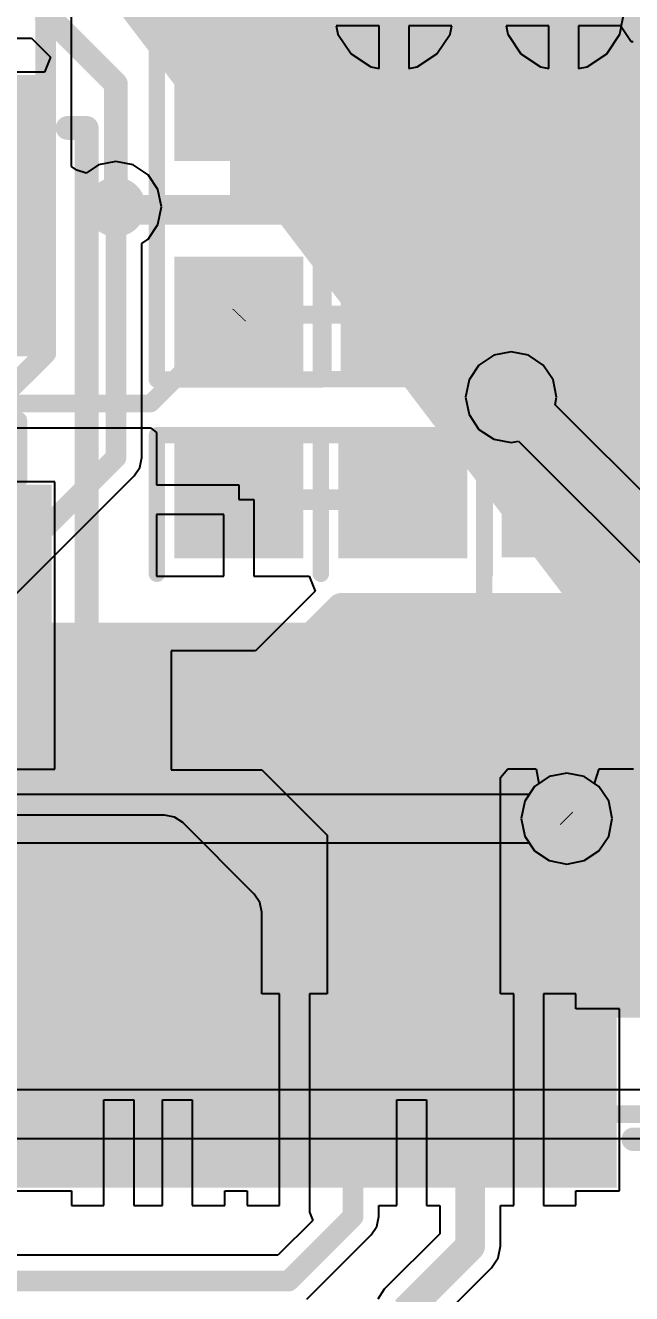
# Model space of a CAD drawing. Header units: millimetres. Extents: x -0.78 to 0.93, y -0.37 to 1.4.
# Drawn here: x 0.1457 to 0.3496, y 0.0332 to 0.4597 of the extents above; entities that cross this region are included whole.
import ezdxf

# ---------------------------------------------------------------- set-up
doc = ezdxf.new("R2010")
doc.units = ezdxf.units.MM
doc.header["$MEASUREMENT"] = 0
for name, color, linetype in [('BottomLayer', 5, 'Continuous'), ('BottomOverlay', 54, 'Continuous'), ('BottomSolder', 6, 'Continuous'), ('TopLayer', 1, 'Continuous'), ('TopOverlay', 2, 'Continuous'), ('ViaHoleLayer', 16, 'Continuous')]:
    doc.layers.add(name, color=color, linetype=linetype)

# ---------------------------------------------------------------- blocks, each defined once
blk = doc.blocks.new('OSC_5032_2P_B_36')
at = {"layer": 'BottomLayer'}
for points in [[(-0.02559, 0.04724), (-0.02559, -0.04724), (-0.1122, -0.04724), (-0.1122, 0.04724)], [(0.1122, 0.04724), (0.1122, -0.04724), (0.02559, -0.04724), (0.02559, 0.04724)]]:
    blk.add_hatch(color=5, dxfattribs=at).paths.add_polyline_path(points)
at = {"layer": 'BottomSolder'}
for points in [[(-0.02159, 0.05124), (-0.02159, -0.05124), (-0.1162, -0.05124), (-0.1162, 0.05124)], [(0.1162, 0.05124), (0.1162, -0.05124), (0.02159, -0.05124), (0.02159, 0.05124)]]:
    blk.add_hatch(color=6, dxfattribs=at).paths.add_polyline_path(points)
at = {"layer": 'BottomOverlay'}
for points, const_width in [([(-0.09842, 0.05657), (-0.09842, 0.06299)], 0.008), ([(0.09843, 0.06299), (-0.09842, 0.06299)], 0.008), ([(0.09843, 0.05656), (0.09843, 0.06299)], 0.008), ([(0, 0.025), (0, 0.04)], 0.006), ([(0.015, 0.04), (0, 0.04)], 0.006), ([(0.02, 0.04), (0.015, 0.04)], 0.006), ([(0.015, 0.025), (-0.015, 0.025)], 0.006), ([(0.015, 0.01), (-0.015, 0.01)], 0.006), ([(-0.015, -0.01), (-0.015, 0.01)], 0.006), ([(0.015, -0.01), (0.015, 0.01)], 0.006), ([(0.015, -0.01), (-0.015, -0.01)], 0.006), ([(0.015, -0.025), (-0.015, -0.025)], 0.006), ([(0, -0.04), (0, -0.025)], 0.006), ([(0, -0.04), (-0.02, -0.04)], 0.006), ([(-0.09842, -0.063), (-0.09842, -0.05658)], 0.008), ([(0.09843, -0.063), (0.09843, -0.05657)], 0.008), ([(0.09843, -0.063), (-0.09842, -0.063)], 0.008)]:
    blk.add_lwpolyline(points, dxfattribs=dict(at, const_width=const_width))
for points, const_width in [([(-0.10042, 0.06299, 1), (-0.09642, 0.06299, 1)], 0.004), ([(-0.10042, 0.06299, 1), (-0.09642, 0.06299, 1)], 0.004), ([(0.09643, 0.06299, 1), (0.10043, 0.06299, 1)], 0.004), ([(0.09643, 0.06299, 1), (0.10043, 0.06299, 1)], 0.004), ([(-0.10042, 0.05657, 1), (-0.09642, 0.05657, 1)], 0.004), ([(0.09643, 0.05656, 1), (0.10043, 0.05656, 1)], 0.004), ([(-0.0015, 0.04, 1), (0.0015, 0.04, 1)], 0.003), ([(-0.0015, 0.04, 1), (0.0015, 0.04, 1)], 0.003), ([(0.0135, 0.04, 1), (0.0165, 0.04, 1)], 0.003), ([(0.0135, 0.04, 1), (0.0165, 0.04, 1)], 0.003), ([(0.0185, 0.04, 1), (0.0215, 0.04, 1)], 0.003), ([(-0.0165, 0.025, 1), (-0.0135, 0.025, 1)], 0.003), ([(-0.0015, 0.025, 1), (0.0015, 0.025, 1)], 0.003), ([(0.0135, 0.025, 1), (0.0165, 0.025, 1)], 0.003), ([(-0.0165, 0.01, 1), (-0.0135, 0.01, 1)], 0.003), ([(-0.0165, 0.01, 1), (-0.0135, 0.01, 1)], 0.003), ([(0.0135, 0.01, 1), (0.0165, 0.01, 1)], 0.003), ([(0.0135, 0.01, 1), (0.0165, 0.01, 1)], 0.003), ([(-0.0165, -0.01, 1), (-0.0135, -0.01, 1)], 0.003), ([(-0.0165, -0.01, 1), (-0.0135, -0.01, 1)], 0.003), ([(0.0135, -0.01, 1), (0.0165, -0.01, 1)], 0.003), ([(0.0135, -0.01, 1), (0.0165, -0.01, 1)], 0.003), ([(-0.0165, -0.025, 1), (-0.0135, -0.025, 1)], 0.003), ([(-0.0015, -0.025, 1), (0.0015, -0.025, 1)], 0.003), ([(0.0135, -0.025, 1), (0.0165, -0.025, 1)], 0.003), ([(-0.0215, -0.04, 1), (-0.0185, -0.04, 1)], 0.003), ([(-0.0015, -0.04, 1), (0.0015, -0.04, 1)], 0.003), ([(-0.0015, -0.04, 1), (0.0015, -0.04, 1)], 0.003), ([(-0.10042, -0.05658, 1), (-0.09642, -0.05658, 1)], 0.004), ([(0.09643, -0.05657, 1), (0.10043, -0.05657, 1)], 0.004), ([(-0.10042, -0.063, 1), (-0.09642, -0.063, 1)], 0.004), ([(-0.10042, -0.063, 1), (-0.09642, -0.063, 1)], 0.004), ([(0.09643, -0.063, 1), (0.10043, -0.063, 1)], 0.004), ([(0.09643, -0.063, 1), (0.10043, -0.063, 1)], 0.004)]:
    blk.add_lwpolyline(points, format="xyb", close=True, dxfattribs=dict(at, const_width=const_width))
blk = doc.blocks.new('1_69_OLED_38')
at = {"layer": 'BottomLayer'}
for points in [[(0.15157, 0.02356), (0.15157, 0.07474), (0.16339, 0.07474), (0.16339, 0.02356)], [(0.17126, 0.02356), (0.17126, 0.07474), (0.18307, 0.07474), (0.18307, 0.02356)], [(0.19095, 0.02356), (0.19095, 0.07474), (0.20276, 0.07474), (0.20276, 0.02356)], [(0.21063, 0.02356), (0.21063, 0.07474), (0.22244, 0.07474), (0.22244, 0.02356)], [(0.23032, 0.02356), (0.23032, 0.07474), (0.24213, 0.07474), (0.24213, 0.02356)], [(0.25, 0.02356), (0.25, 0.07474), (0.26181, 0.07474), (0.26181, 0.02356)], [(0.26969, 0.02356), (0.26969, 0.07474), (0.2815, 0.07474), (0.2815, 0.02356)], [(0.28937, 0.02356), (0.28937, 0.07474), (0.30118, 0.07474), (0.30118, 0.02356)], [(0.30906, 0.02356), (0.30906, 0.07474), (0.32087, 0.07474), (0.32087, 0.02356)], [(0.32874, 0.02356), (0.32874, 0.07474), (0.34055, 0.07474), (0.34055, 0.02356)]]:
    blk.add_hatch(color=5, dxfattribs=at).paths.add_polyline_path(points)
at = {"layer": 'BottomSolder'}
for points in [[(0.12789, 0.01956), (0.12789, 0.07874), (0.1477, 0.07874), (0.1477, 0.01956)], [(0.14757, 0.01956), (0.14757, 0.07874), (0.16739, 0.07874), (0.16739, 0.01956)], [(0.16726, 0.01956), (0.16726, 0.07874), (0.18707, 0.07874), (0.18707, 0.01956)], [(0.18695, 0.01956), (0.18695, 0.07874), (0.20676, 0.07874), (0.20676, 0.01956)], [(0.20663, 0.01956), (0.20663, 0.07874), (0.22644, 0.07874), (0.22644, 0.01956)], [(0.22632, 0.01956), (0.22632, 0.07874), (0.24613, 0.07874), (0.24613, 0.01956)], [(0.246, 0.01956), (0.246, 0.07874), (0.26581, 0.07874), (0.26581, 0.01956)], [(0.26569, 0.01956), (0.26569, 0.07874), (0.2855, 0.07874), (0.2855, 0.01956)], [(0.28537, 0.01956), (0.28537, 0.07874), (0.30518, 0.07874), (0.30518, 0.01956)], [(0.30506, 0.01956), (0.30506, 0.07874), (0.32487, 0.07874), (0.32487, 0.01956)], [(0.32474, 0.01956), (0.32474, 0.07874), (0.34455, 0.07874), (0.34455, 0.01956)]]:
    blk.add_hatch(color=6, dxfattribs=at).paths.add_polyline_path(points)
at = {"layer": 'BottomOverlay', "const_width": 0.00787}
blk.add_lwpolyline([(0.35012, 0.03585), (0.43012, 0.03585)], dxfattribs=at)
at = {"layer": 'BottomOverlay', "const_width": 0.00394}
blk.add_lwpolyline([(0.34815, 0.03585, 1), (0.35209, 0.03585, 1)], format="xyb", close=True, dxfattribs=at)
blk = doc.blocks.new('0603R_B_40')
at = {"layer": 'BottomLayer'}
for points in [[(-0.05043, 0.01772), (-0.02043, 0.01772), (-0.02043, -0.01772), (-0.05043, -0.01772)], [(0.01969, 0.01772), (0.05118, 0.01772), (0.05118, -0.01772), (0.01969, -0.01772)]]:
    blk.add_hatch(color=5, dxfattribs=at).paths.add_polyline_path(points)
at = {"layer": 'BottomSolder'}
for points in [[(-0.05443, 0.02172), (-0.01643, 0.02172), (-0.01643, -0.02172), (-0.05443, -0.02172)], [(0.01569, 0.02172), (0.05518, 0.02172), (0.05518, -0.02172), (0.01569, -0.02172)]]:
    blk.add_hatch(color=6, dxfattribs=at).paths.add_polyline_path(points)
at = {"layer": 'BottomOverlay', "const_width": 0.00551}
for points in [[(-0.05709, 0.02756), (0.05709, 0.02756)], [(-0.05709, 0.02756), (-0.05709, -0.02756)], [(0.05709, 0.02756), (0.05709, -0.02756)], [(-0.05709, -0.02756), (0.05709, -0.02756)]]:
    blk.add_lwpolyline(points, dxfattribs=at)
at = {"layer": 'BottomOverlay', "const_width": 0.00276}
for points in [[(-0.05847, 0.02756, 1), (-0.05571, 0.02756, 1)], [(-0.05847, 0.02756, 1), (-0.05571, 0.02756, 1)], [(0.05571, 0.02756, 1), (0.05847, 0.02756, 1)], [(0.05571, 0.02756, 1), (0.05847, 0.02756, 1)], [(-0.05847, -0.02756, 1), (-0.05571, -0.02756, 1)], [(-0.05847, -0.02756, 1), (-0.05571, -0.02756, 1)], [(0.05571, -0.02756, 1), (0.05847, -0.02756, 1)], [(0.05571, -0.02756, 1), (0.05847, -0.02756, 1)]]:
    blk.add_lwpolyline(points, format="xyb", close=True, dxfattribs=at)
blk = doc.blocks.new('0603R_B_47')
at = {"layer": 'BottomLayer'}
for points in [[(-0.05043, 0.01772), (-0.02043, 0.01772), (-0.02043, -0.01772), (-0.05043, -0.01772)], [(0.01969, 0.01772), (0.05118, 0.01772), (0.05118, -0.01772), (0.01969, -0.01772)]]:
    blk.add_hatch(color=5, dxfattribs=at).paths.add_polyline_path(points)
at = {"layer": 'BottomSolder'}
for points in [[(-0.05443, 0.02172), (-0.01643, 0.02172), (-0.01643, -0.02172), (-0.05443, -0.02172)], [(0.01569, 0.02172), (0.05518, 0.02172), (0.05518, -0.02172), (0.01569, -0.02172)]]:
    blk.add_hatch(color=6, dxfattribs=at).paths.add_polyline_path(points)
at = {"layer": 'BottomOverlay', "const_width": 0.00551}
for points in [[(0.05709, 0.02756), (-0.05709, 0.02756)], [(-0.05709, -0.02756), (-0.05709, 0.02756)], [(0.05709, -0.02756), (0.05709, 0.02756)], [(0.05709, -0.02756), (-0.05709, -0.02756)]]:
    blk.add_lwpolyline(points, dxfattribs=at)
at = {"layer": 'BottomOverlay', "const_width": 0.00276}
for points in [[(-0.05847, 0.02756, 1), (-0.05571, 0.02756, 1)], [(-0.05847, 0.02756, 1), (-0.05571, 0.02756, 1)], [(0.05571, 0.02756, 1), (0.05847, 0.02756, 1)], [(0.05571, 0.02756, 1), (0.05847, 0.02756, 1)], [(-0.05847, -0.02756, 1), (-0.05571, -0.02756, 1)], [(-0.05847, -0.02756, 1), (-0.05571, -0.02756, 1)], [(0.05571, -0.02756, 1), (0.05847, -0.02756, 1)], [(0.05571, -0.02756, 1), (0.05847, -0.02756, 1)]]:
    blk.add_lwpolyline(points, format="xyb", close=True, dxfattribs=at)
blk = doc.blocks.new('0603C_B_49')
at = {"layer": 'BottomLayer'}
for points in [[(-0.05043, 0.01772), (-0.02043, 0.01772), (-0.02043, -0.01772), (-0.05043, -0.01772)], [(0.01969, 0.01772), (0.05118, 0.01772), (0.05118, -0.01772), (0.01969, -0.01772)]]:
    blk.add_hatch(color=5, dxfattribs=at).paths.add_polyline_path(points)
at = {"layer": 'BottomSolder'}
for points in [[(-0.05443, 0.02172), (-0.01643, 0.02172), (-0.01643, -0.02172), (-0.05443, -0.02172)], [(0.01569, 0.02172), (0.05518, 0.02172), (0.05518, -0.02172), (0.01569, -0.02172)]]:
    blk.add_hatch(color=6, dxfattribs=at).paths.add_polyline_path(points)
at = {"layer": 'BottomOverlay', "const_width": 0.00551}
for points in [[(-0.05709, 0.02756), (-0.05709, -0.02756)], [(-0.05709, 0.02756), (-0.01181, 0.02756)], [(0.01047, 0.02756), (0.05709, 0.02756)], [(0.05709, 0.02756), (0.05709, -0.02756)], [(-0.05709, -0.02756), (-0.01181, -0.02756)], [(0.01047, -0.02756), (0.05709, -0.02756)]]:
    blk.add_lwpolyline(points, dxfattribs=at)
at = {"layer": 'BottomOverlay', "const_width": 0.00276}
for points in [[(-0.05847, 0.02756, 1), (-0.05571, 0.02756, 1)], [(-0.05847, 0.02756, 1), (-0.05571, 0.02756, 1)], [(-0.01319, 0.02756, 1), (-0.01043, 0.02756, 1)], [(0.0091, 0.02756, 1), (0.01185, 0.02756, 1)], [(0.05571, 0.02756, 1), (0.05847, 0.02756, 1)], [(0.05571, 0.02756, 1), (0.05847, 0.02756, 1)], [(-0.05847, -0.02756, 1), (-0.05571, -0.02756, 1)], [(-0.05847, -0.02756, 1), (-0.05571, -0.02756, 1)], [(-0.01319, -0.02756, 1), (-0.01043, -0.02756, 1)], [(0.0091, -0.02756, 1), (0.01185, -0.02756, 1)], [(0.05571, -0.02756, 1), (0.05847, -0.02756, 1)], [(0.05571, -0.02756, 1), (0.05847, -0.02756, 1)]]:
    blk.add_lwpolyline(points, format="xyb", close=True, dxfattribs=at)
blk = doc.blocks.new('0603C_B_52')
at = {"layer": 'BottomLayer'}
for points in [[(-0.05043, 0.01772), (-0.02043, 0.01772), (-0.02043, -0.01772), (-0.05043, -0.01772)], [(0.01969, 0.01772), (0.05118, 0.01772), (0.05118, -0.01772), (0.01969, -0.01772)]]:
    blk.add_hatch(color=5, dxfattribs=at).paths.add_polyline_path(points)
at = {"layer": 'BottomSolder'}
for points in [[(-0.05443, 0.02172), (-0.01643, 0.02172), (-0.01643, -0.02172), (-0.05443, -0.02172)], [(0.01569, 0.02172), (0.05518, 0.02172), (0.05518, -0.02172), (0.01569, -0.02172)]]:
    blk.add_hatch(color=6, dxfattribs=at).paths.add_polyline_path(points)
at = {"layer": 'BottomOverlay', "const_width": 0.00551}
for points in [[(-0.05709, 0.02756), (-0.01181, 0.02756)], [(-0.05709, 0.02756), (-0.05709, -0.02756)], [(0.01047, 0.02756), (0.05709, 0.02756)], [(0.05709, 0.02756), (0.05709, -0.02756)], [(-0.05709, -0.02756), (-0.01181, -0.02756)], [(0.01047, -0.02756), (0.05709, -0.02756)]]:
    blk.add_lwpolyline(points, dxfattribs=at)
at = {"layer": 'BottomOverlay', "const_width": 0.00276}
for points in [[(-0.05847, 0.02756, 1), (-0.05571, 0.02756, 1)], [(-0.05847, 0.02756, 1), (-0.05571, 0.02756, 1)], [(-0.01319, 0.02756, 1), (-0.01043, 0.02756, 1)], [(0.0091, 0.02756, 1), (0.01185, 0.02756, 1)], [(0.05571, 0.02756, 1), (0.05847, 0.02756, 1)], [(0.05571, 0.02756, 1), (0.05847, 0.02756, 1)], [(-0.05847, -0.02756, 1), (-0.05571, -0.02756, 1)], [(-0.05847, -0.02756, 1), (-0.05571, -0.02756, 1)], [(-0.01319, -0.02756, 1), (-0.01043, -0.02756, 1)], [(0.0091, -0.02756, 1), (0.01185, -0.02756, 1)], [(0.05571, -0.02756, 1), (0.05847, -0.02756, 1)], [(0.05571, -0.02756, 1), (0.05847, -0.02756, 1)]]:
    blk.add_lwpolyline(points, format="xyb", close=True, dxfattribs=at)
blk = doc.blocks.new('0603C_B_54')
at = {"layer": 'BottomLayer'}
for points in [[(-0.05043, 0.01772), (-0.02043, 0.01772), (-0.02043, -0.01772), (-0.05043, -0.01772)], [(0.01969, 0.01772), (0.05118, 0.01772), (0.05118, -0.01772), (0.01969, -0.01772)]]:
    blk.add_hatch(color=5, dxfattribs=at).paths.add_polyline_path(points)
at = {"layer": 'BottomSolder'}
for points in [[(-0.05443, 0.02172), (-0.01643, 0.02172), (-0.01643, -0.02172), (-0.05443, -0.02172)], [(0.01569, 0.02172), (0.05518, 0.02172), (0.05518, -0.02172), (0.01569, -0.02172)]]:
    blk.add_hatch(color=6, dxfattribs=at).paths.add_polyline_path(points)
at = {"layer": 'BottomOverlay', "const_width": 0.00551}
for points in [[(-0.05709, 0.02756), (-0.05709, -0.02756)], [(-0.05709, 0.02756), (-0.01181, 0.02756)], [(0.01047, 0.02756), (0.05709, 0.02756)], [(0.05709, 0.02756), (0.05709, -0.02756)], [(-0.05709, -0.02756), (-0.01181, -0.02756)], [(0.01047, -0.02756), (0.05709, -0.02756)]]:
    blk.add_lwpolyline(points, dxfattribs=at)
at = {"layer": 'BottomOverlay', "const_width": 0.00276}
for points in [[(-0.05847, 0.02756, 1), (-0.05571, 0.02756, 1)], [(-0.05847, 0.02756, 1), (-0.05571, 0.02756, 1)], [(-0.01319, 0.02756, 1), (-0.01043, 0.02756, 1)], [(0.0091, 0.02756, 1), (0.01185, 0.02756, 1)], [(0.05571, 0.02756, 1), (0.05847, 0.02756, 1)], [(0.05571, 0.02756, 1), (0.05847, 0.02756, 1)], [(-0.05847, -0.02756, 1), (-0.05571, -0.02756, 1)], [(-0.05847, -0.02756, 1), (-0.05571, -0.02756, 1)], [(-0.01319, -0.02756, 1), (-0.01043, -0.02756, 1)], [(0.0091, -0.02756, 1), (0.01185, -0.02756, 1)], [(0.05571, -0.02756, 1), (0.05847, -0.02756, 1)], [(0.05571, -0.02756, 1), (0.05847, -0.02756, 1)]]:
    blk.add_lwpolyline(points, format="xyb", close=True, dxfattribs=at)
blk = doc.blocks.new('0603R_B_64')
at = {"layer": 'BottomLayer'}
for points in [[(-0.05043, 0.01772), (-0.02043, 0.01772), (-0.02043, -0.01772), (-0.05043, -0.01772)], [(0.01969, 0.01772), (0.05118, 0.01772), (0.05118, -0.01772), (0.01969, -0.01772)]]:
    blk.add_hatch(color=5, dxfattribs=at).paths.add_polyline_path(points)
at = {"layer": 'BottomSolder'}
for points in [[(-0.05443, 0.02172), (-0.01643, 0.02172), (-0.01643, -0.02172), (-0.05443, -0.02172)], [(0.01569, 0.02172), (0.05518, 0.02172), (0.05518, -0.02172), (0.01569, -0.02172)]]:
    blk.add_hatch(color=6, dxfattribs=at).paths.add_polyline_path(points)
at = {"layer": 'BottomOverlay', "const_width": 0.00551}
for points in [[(-0.05709, 0.02756), (0.05709, 0.02756)], [(-0.05709, 0.02756), (-0.05709, -0.02756)], [(0.05709, 0.02756), (0.05709, -0.02756)], [(-0.05709, -0.02756), (0.05709, -0.02756)]]:
    blk.add_lwpolyline(points, dxfattribs=at)
at = {"layer": 'BottomOverlay', "const_width": 0.00276}
for points in [[(-0.05847, 0.02756, 1), (-0.05571, 0.02756, 1)], [(-0.05847, 0.02756, 1), (-0.05571, 0.02756, 1)], [(0.05571, 0.02756, 1), (0.05847, 0.02756, 1)], [(0.05571, 0.02756, 1), (0.05847, 0.02756, 1)], [(-0.05847, -0.02756, 1), (-0.05571, -0.02756, 1)], [(-0.05847, -0.02756, 1), (-0.05571, -0.02756, 1)], [(0.05571, -0.02756, 1), (0.05847, -0.02756, 1)], [(0.05571, -0.02756, 1), (0.05847, -0.02756, 1)]]:
    blk.add_lwpolyline(points, format="xyb", close=True, dxfattribs=at)

msp = doc.modelspace()

# ---------------------------------------------------------------- hatches: boundary and pattern name
at = {"layer": 'BottomLayer'}
msp.add_hatch(color=5, dxfattribs=at).paths.add_polyline_path([(0.25394, 0.42066), (0.2874, 0.42066), (0.2874, 0.50787), (0.25394, 0.50787)])
h = msp.add_hatch(color=5, dxfattribs=at)
edge = h.paths.add_edge_path()
edge.add_arc((0.26969, 0.46457), 0.01, 0, 360)
h = msp.add_hatch(color=5, dxfattribs=at)
edge = h.paths.add_edge_path()
edge.add_arc((0.32677, 0.46457), 0.01, 0, 360)
h = msp.add_hatch(color=5, dxfattribs=at)
edge = h.paths.add_edge_path()
edge.add_arc((0.17618, 0.39862), 0.01, 0, 360)
h = msp.add_hatch(color=5, dxfattribs=at)
edge = h.paths.add_edge_path()
edge.add_arc((0.30906, 0.33465), 0.01, 0, 360)
h = msp.add_hatch(color=5, dxfattribs=at)
edge = h.paths.add_edge_path()
edge.add_arc((0.32776, 0.19291), 0.01, 0, 360)
at = {"layer": 'TopLayer'}
h = msp.add_hatch(color=1, dxfattribs=at)
edge = h.paths.add_edge_path()
edge.add_arc((0.26969, 0.46457), 0.01, 0, 360)
h = msp.add_hatch(color=1, dxfattribs=at)
edge = h.paths.add_edge_path()
edge.add_arc((0.32677, 0.46457), 0.01, 0, 360)
h = msp.add_hatch(color=1, dxfattribs=at)
edge = h.paths.add_edge_path()
edge.add_arc((0.17618, 0.39862), 0.01, 0, 360)
h = msp.add_hatch(color=1, dxfattribs=at)
edge = h.paths.add_edge_path()
edge.add_arc((0.30906, 0.33465), 0.01, 0, 360)
h = msp.add_hatch(color=1, dxfattribs=at)
edge = h.paths.add_edge_path()
edge.add_arc((0.32776, 0.19291), 0.01, 0, 360)
at = {"layer": 'ViaHoleLayer'}
h = msp.add_hatch(color=16, dxfattribs=at)
edge = h.paths.add_edge_path()
edge.add_arc((0.26969, 0.46457), 0.006, 0, 360)
h = msp.add_hatch(color=16, dxfattribs=at)
edge = h.paths.add_edge_path()
edge.add_arc((0.32677, 0.46457), 0.006, 0, 360)
h = msp.add_hatch(color=16, dxfattribs=at)
edge = h.paths.add_edge_path()
edge.add_arc((0.17618, 0.39862), 0.006, 0, 360)
h = msp.add_hatch(color=16, dxfattribs=at)
edge = h.paths.add_edge_path()
edge.add_arc((0.30906, 0.33465), 0.006, 0, 360)
h = msp.add_hatch(color=16, dxfattribs=at)
edge = h.paths.add_edge_path()
edge.add_arc((0.32776, 0.19291), 0.006, 0, 360)

# ---------------------------------------------------------------- linework, layer by layer
at = {"layer": 'BottomLayer'}
for p, q in [((0.34609, 0.45919), (0.34716, 0.46457)), ((0.34945, 0.45419), (0.34609, 0.45919)), ((0.0381, 0.45539), (0.14777, 0.45539)), ((0.14777, 0.45539), (0.15419, 0.44898)), ((0.35015, 0.45419), (0.34945, 0.45419)), ((0.15419, 0.44898), (0.15212, 0.44398)), ((0.15212, 0.44398), (0.0511, 0.44398)), ((0.05983, 0.32439), (0.18786, 0.32439)), ((0.18786, 0.32439), (0.18786, 0.32439)), ((0.18786, 0.32439), (0.1898, 0.32279)), ((0.1898, 0.32279), (0.1898, 0.3052)), ((0.15559, 0.30618), (0.05211, 0.30618)), ((0.15559, 0.20957), (0.15559, 0.30618)), ((0.1898, 0.3052), (0.21752, 0.3052)), ((0.21752, 0.3052), (0.21752, 0.3002)), ((0.21752, 0.3002), (0.22252, 0.3002)), ((0.22252, 0.3002), (0.22252, 0.27445)), ((0.21252, 0.2952), (0.1898, 0.2952)), ((0.1898, 0.2952), (0.1898, 0.27445)), ((0.21252, 0.27445), (0.21252, 0.2952)), ((0.1898, 0.27445), (0.21252, 0.27445)), ((0.22252, 0.27445), (0.24115, 0.27445)), ((0.24115, 0.27445), (0.24322, 0.26945)), ((0.24322, 0.26945), (0.2231, 0.24933)), ((0.2231, 0.24933), (0.1948, 0.24933)), ((0.1948, 0.24933), (0.1948, 0.20933)), ((0.0511, 0.20957), (0.15559, 0.20957)), ((0.1948, 0.20933), (0.22526, 0.20933)), ((0.22526, 0.20933), (0.24724, 0.18736)), ((0.30547, 0.20669), (0.30794, 0.2097)), ((0.30794, 0.2097), (0.31752, 0.2097)), ((0.31752, 0.2097), (0.3184, 0.2047)), ((0.33711, 0.2047), (0.33863, 0.2097)), ((0.33863, 0.2097), (0.35026, 0.2097)), ((0.30547, 0.20518), (0.30547, 0.20669)), ((0.30547, 0.13396), (0.30547, 0.20518)), ((0.31694, 0.20373), (0.31363, 0.19877)), ((0.3184, 0.2047), (0.31694, 0.20373)), ((0.33857, 0.20373), (0.33711, 0.2047)), ((0.34189, 0.19877), (0.33857, 0.20373)), ((0.31363, 0.19877), (0.31246, 0.19291)), ((0.34305, 0.19291), (0.34189, 0.19877)), ((0.19254, 0.19408), (-0.04994, 0.19408)), ((0.19585, 0.19342), (0.19254, 0.19408)), ((0.19866, 0.19155), (0.19585, 0.19342)), ((0.31246, 0.19291), (0.31363, 0.18706)), ((0.34189, 0.18706), (0.34305, 0.19291)), ((0.22266, 0.16755), (0.19866, 0.19155)), ((0.24724, 0.18736), (0.24724, 0.13396)), ((0.31363, 0.18706), (0.31694, 0.1821)), ((0.33857, 0.1821), (0.34189, 0.18706)), ((0.31694, 0.1821), (0.3219, 0.17878)), ((0.33361, 0.17878), (0.33857, 0.1821)), ((0.3219, 0.17878), (0.32776, 0.17762)), ((0.32776, 0.17762), (0.33361, 0.17878)), ((0.22454, 0.16473), (0.22266, 0.16755)), ((0.2252, 0.16142), (0.22454, 0.16473)), ((0.2252, 0.13396), (0.2252, 0.16142)), ((0.23122, 0.13396), (0.2252, 0.13396)), ((0.23122, 0.09837), (0.23122, 0.13396)), ((0.24724, 0.13396), (0.24122, 0.13396)), ((0.24122, 0.13396), (0.24122, 0.09837)), ((0.30996, 0.13396), (0.30547, 0.13396)), ((0.30996, 0.09837), (0.30996, 0.13396)), ((0.33087, 0.13396), (0.31996, 0.13396)), ((0.31996, 0.13396), (0.31996, 0.09837)), ((0.33087, 0.12896), (0.33087, 0.13396)), ((0.34555, 0.12896), (0.33087, 0.12896)), ((0.34555, 0.06778), (0.34555, 0.12896)), ((0.17217, 0.06278), (0.17217, 0.09837)), ((0.17217, 0.09837), (0.18217, 0.09837)), ((0.18217, 0.09837), (0.18217, 0.06278)), ((0.19185, 0.06278), (0.19185, 0.09837)), ((0.19185, 0.09837), (0.20185, 0.09837)), ((0.20185, 0.09837), (0.20185, 0.06278)), ((0.23122, 0.06278), (0.23122, 0.09837)), ((0.24122, 0.09837), (0.24122, 0.06055)), ((0.27059, 0.06278), (0.27059, 0.09837)), ((0.27059, 0.09837), (0.28059, 0.09837)), ((0.28059, 0.09837), (0.28059, 0.06278)), ((0.30996, 0.06278), (0.30996, 0.09837)), ((0.31996, 0.09837), (0.31996, 0.06278)), ((0.13402, 0.06778), (0.16126, 0.06778)), ((0.16126, 0.06778), (0.16126, 0.06278)), ((0.21276, 0.06278), (0.21276, 0.06778)), ((0.21276, 0.06778), (0.22032, 0.06778)), ((0.22032, 0.06778), (0.22032, 0.06278)), ((0.33087, 0.06278), (0.33087, 0.06778)), ((0.33087, 0.06778), (0.34555, 0.06778)), ((0.16126, 0.06278), (0.17217, 0.06278)), ((0.18217, 0.06278), (0.19185, 0.06278)), ((0.20185, 0.06278), (0.21276, 0.06278)), ((0.22032, 0.06278), (0.23122, 0.06278)), ((0.24122, 0.06055), (0.24237, 0.05778)), ((0.26457, 0.05906), (0.26457, 0.06278)), ((0.26457, 0.06278), (0.27059, 0.06278)), ((0.28059, 0.06278), (0.28508, 0.06278)), ((0.28508, 0.06278), (0.28508, 0.05328)), ((0.30547, 0.04906), (0.30547, 0.06278)), ((0.30547, 0.06278), (0.30996, 0.06278)), ((0.31996, 0.06278), (0.33087, 0.06278)), ((0.24237, 0.05778), (0.23066, 0.04607)), ((0.26203, 0.05293), (0.26391, 0.05574)), ((0.26391, 0.05574), (0.26457, 0.05906)), ((0.24038, 0.03127), (0.26203, 0.05293)), ((0.28508, 0.05328), (0.26641, 0.03461)), ((0.3047, 0.04515), (0.30547, 0.04906)), ((0.23066, 0.04607), (-0.16275, 0.04607)), ((0.30249, 0.04185), (0.3047, 0.04515)), ((0.28678, 0.02614), (0.30249, 0.04185)), ((0.26641, 0.03461), (0.2642, 0.0313))]:
    msp.add_line(p, q, dxfattribs=at)
for points, const_width in [([(0.15157, 0.46457), (0.17618, 0.43996)], 0.008), ([(0.18602, 0.46457), (0.21752, 0.43307)], 0.006), ([(0.17618, 0.39862), (0.17618, 0.43996)], 0.008), ([(0.21752, 0.43307), (0.21949, 0.4311)], 0.01), ([(0.21949, 0.39764), (0.21949, 0.4311)], 0.01), ([(0.32744, 0.43344), (0.32941, 0.43147)], 0.006), ([(0.32941, 0.43147), (0.39344, 0.43147)], 0.006), ([(0.17618, 0.39862), (0.17717, 0.39764)], 0.01), ([(0.17717, 0.39764), (0.21949, 0.39764)], 0.01), ([(0.21949, 0.39764), (0.36035, 0.39764)], 0.01), ([(0.18786, 0.33254), (0.21752, 0.3622)], 0.006), ([(0.21752, 0.3622), (0.21769, 0.36238)], 0.006), ([(0.21769, 0.36238), (0.27348, 0.36238)], 0.006), ([(0.32744, 0.35303), (0.32744, 0.36258)], 0.007), ([(0.30906, 0.33465), (0.32744, 0.35303)], 0.007), ([(0.04724, 0.33254), (0.18786, 0.33254)], 0.006), ([(0.21752, 0.3002), (0.27264, 0.3002)], 0.007), ([(0.32755, 0.30057), (0.39258, 0.30057)], 0.006), ([(0.21752, 0.22933), (0.25197, 0.26378)], 0.01), ([(0.25197, 0.26378), (0.36244, 0.26378)], 0.01), ([(0.21752, 0.22933), (0.25591, 0.19094)], 0.007), ([(0.27264, 0.22933), (0.29528, 0.20669)], 0.01), ([(0.32755, 0.19312), (0.32755, 0.2297)], 0.006), ([(0.29528, 0.09837), (0.29528, 0.20669)], 0.01), ([(0.25591, 0.09837), (0.25591, 0.19094)], 0.007), ([(0.32755, 0.19312), (0.32776, 0.19291)], 0.006), ([(-0.05353, 0.18542), (0.19254, 0.18542)], 0.007), ([(0.19254, 0.18542), (0.21654, 0.16142)], 0.007), ([(0.12383, 0.17342), (0.15748, 0.13976)], 0.007), ([(0.21654, 0.09837), (0.21654, 0.16142)], 0.007), ([(0.15748, 0.09837), (0.15748, 0.13976)], 0.007), ([(0.29528, 0.04906), (0.29528, 0.09837)], 0.01), ([(0.25591, 0.05906), (0.25591, 0.09837)], 0.007), ([(0.23425, 0.0374), (0.25591, 0.05906)], 0.007), ([(0.27362, 0.0274), (0.29528, 0.04906)], 0.01), ([(-0.16634, 0.0374), (0.23425, 0.0374)], 0.007)]:
    msp.add_lwpolyline(points, dxfattribs=dict(at, const_width=const_width))
for points, const_width in [([(0.17418, 0.43996, 1), (0.17818, 0.43996, 1)], 0.004), ([(0.17418, 0.43996, 1), (0.17818, 0.43996, 1)], 0.004), ([(0.21502, 0.43307, 1), (0.22002, 0.43307, 1)], 0.005), ([(0.21699, 0.4311, 1), (0.22199, 0.4311, 1)], 0.005), ([(0.21699, 0.4311, 1), (0.22199, 0.4311, 1)], 0.005), ([(0.21602, 0.43307, 1), (0.21902, 0.43307, 1)], 0.003), ([(0.32594, 0.43344, 1), (0.32894, 0.43344, 1)], 0.003), ([(0.32791, 0.43147, 1), (0.33091, 0.43147, 1)], 0.003), ([(0.32791, 0.43147, 1), (0.33091, 0.43147, 1)], 0.003), ([(0.17368, 0.39862, 1), (0.17868, 0.39862, 1)], 0.005), ([(0.17467, 0.39764, 1), (0.17967, 0.39764, 1)], 0.005), ([(0.17467, 0.39764, 1), (0.17967, 0.39764, 1)], 0.005), ([(0.17418, 0.39862, 1), (0.17818, 0.39862, 1)], 0.004), ([(0.21699, 0.39764, 1), (0.22199, 0.39764, 1)], 0.005), ([(0.21699, 0.39764, 1), (0.22199, 0.39764, 1)], 0.005), ([(0.21699, 0.39764, 1), (0.22199, 0.39764, 1)], 0.005), ([(0.21602, 0.3622, 1), (0.21902, 0.3622, 1)], 0.003), ([(0.21602, 0.3622, 1), (0.21902, 0.3622, 1)], 0.003), ([(0.21619, 0.36238, 1), (0.21919, 0.36238, 1)], 0.003), ([(0.21619, 0.36238, 1), (0.21919, 0.36238, 1)], 0.003), ([(0.27198, 0.36238, 1), (0.27498, 0.36238, 1)], 0.003), ([(0.32569, 0.36258, 1), (0.32919, 0.36258, 1)], 0.0035), ([(0.32569, 0.35303, 1), (0.32919, 0.35303, 1)], 0.0035), ([(0.32569, 0.35303, 1), (0.32919, 0.35303, 1)], 0.0035), ([(0.30731, 0.33465, 1), (0.31081, 0.33465, 1)], 0.0035), ([(0.18636, 0.33254, 1), (0.18936, 0.33254, 1)], 0.003), ([(0.18636, 0.33254, 1), (0.18936, 0.33254, 1)], 0.003), ([(0.21577, 0.3002, 1), (0.21927, 0.3002, 1)], 0.0035), ([(0.27089, 0.3002, 1), (0.27439, 0.3002, 1)], 0.0035), ([(0.32605, 0.30057, 1), (0.32905, 0.30057, 1)], 0.003), ([(0.24947, 0.26378, 1), (0.25447, 0.26378, 1)], 0.005), ([(0.24947, 0.26378, 1), (0.25447, 0.26378, 1)], 0.005), ([(0.21502, 0.22933, 1), (0.22002, 0.22933, 1)], 0.005), ([(0.21577, 0.22933, 1), (0.21927, 0.22933, 1)], 0.0035), ([(0.27014, 0.22933, 1), (0.27514, 0.22933, 1)], 0.005), ([(0.32605, 0.2297, 1), (0.32905, 0.2297, 1)], 0.003), ([(0.29278, 0.20669, 1), (0.29778, 0.20669, 1)], 0.005), ([(0.29278, 0.20669, 1), (0.29778, 0.20669, 1)], 0.005), ([(0.25416, 0.19094, 1), (0.25766, 0.19094, 1)], 0.0035), ([(0.25416, 0.19094, 1), (0.25766, 0.19094, 1)], 0.0035), ([(0.32605, 0.19312, 1), (0.32905, 0.19312, 1)], 0.003), ([(0.32605, 0.19312, 1), (0.32905, 0.19312, 1)], 0.003), ([(0.32626, 0.19291, 1), (0.32926, 0.19291, 1)], 0.003), ([(0.19079, 0.18542, 1), (0.19429, 0.18542, 1)], 0.0035), ([(0.19079, 0.18542, 1), (0.19429, 0.18542, 1)], 0.0035), ([(0.21479, 0.16142, 1), (0.21829, 0.16142, 1)], 0.0035), ([(0.21479, 0.16142, 1), (0.21829, 0.16142, 1)], 0.0035), ([(0.15573, 0.13976, 1), (0.15923, 0.13976, 1)], 0.0035), ([(0.15573, 0.13976, 1), (0.15923, 0.13976, 1)], 0.0035), ([(0.29278, 0.09837, 1), (0.29778, 0.09837, 1)], 0.005), ([(0.29278, 0.09837, 1), (0.29778, 0.09837, 1)], 0.005), ([(0.15573, 0.09837, 1), (0.15923, 0.09837, 1)], 0.0035), ([(0.21479, 0.09837, 1), (0.21829, 0.09837, 1)], 0.0035), ([(0.25416, 0.09837, 1), (0.25766, 0.09837, 1)], 0.0035), ([(0.25416, 0.09837, 1), (0.25766, 0.09837, 1)], 0.0035), ([(0.25416, 0.05906, 1), (0.25766, 0.05906, 1)], 0.0035), ([(0.25416, 0.05906, 1), (0.25766, 0.05906, 1)], 0.0035), ([(0.29278, 0.04906, 1), (0.29778, 0.04906, 1)], 0.005), ([(0.29278, 0.04906, 1), (0.29778, 0.04906, 1)], 0.005), ([(0.2325, 0.0374, 1), (0.236, 0.0374, 1)], 0.0035), ([(0.2325, 0.0374, 1), (0.236, 0.0374, 1)], 0.0035)]:
    msp.add_lwpolyline(points, format="xyb", close=True, dxfattribs=dict(at, const_width=const_width))
at = {"layer": 'TopLayer'}
for p, q in [((0.16123, 0.41223), (0.16123, 0.46701)), ((0.26469, 0.45957), (0.25029, 0.45957)), ((0.25029, 0.45957), (0.25085, 0.45676)), ((0.25085, 0.45676), (0.25527, 0.45015)), ((0.26469, 0.44517), (0.26469, 0.45957)), ((0.28908, 0.45957), (0.27469, 0.45957)), ((0.27469, 0.45957), (0.27469, 0.44517)), ((0.2841, 0.45015), (0.28852, 0.45676)), ((0.28852, 0.45676), (0.28908, 0.45957)), ((0.32177, 0.45957), (0.30737, 0.45957)), ((0.30737, 0.45957), (0.30793, 0.45676)), ((0.30793, 0.45676), (0.31235, 0.45015)), ((0.32177, 0.44517), (0.32177, 0.45957)), ((0.34617, 0.45957), (0.33177, 0.45957)), ((0.33177, 0.45957), (0.33177, 0.44517)), ((0.34119, 0.45015), (0.34561, 0.45676)), ((0.34561, 0.45676), (0.34617, 0.45957)), ((0.25527, 0.45015), (0.26188, 0.44573)), ((0.27749, 0.44573), (0.2841, 0.45015)), ((0.31235, 0.45015), (0.31897, 0.44573)), ((0.33458, 0.44573), (0.34119, 0.45015)), ((0.26188, 0.44573), (0.26469, 0.44517)), ((0.27469, 0.44517), (0.27749, 0.44573)), ((0.31897, 0.44573), (0.32177, 0.44517)), ((0.33177, 0.44517), (0.33458, 0.44573)), ((0.17618, 0.41392), (0.17033, 0.41275)), ((0.18203, 0.41275), (0.17618, 0.41392)), ((0.16307, 0.41099), (0.16123, 0.41223)), ((0.16623, 0.41001), (0.16307, 0.41099)), ((0.17033, 0.41275), (0.16623, 0.41001)), ((0.187, 0.40944), (0.18203, 0.41275)), ((0.19031, 0.40447), (0.187, 0.40944)), ((0.19148, 0.39862), (0.19031, 0.40447)), ((0.19031, 0.39277), (0.19148, 0.39862)), ((0.187, 0.38781), (0.19031, 0.39277)), ((0.18485, 0.38637), (0.187, 0.38781)), ((0.18485, 0.31434), (0.18485, 0.38637)), ((0.30906, 0.34994), (0.3032, 0.34878)), ((0.31491, 0.34878), (0.30906, 0.34994)), ((0.3032, 0.34878), (0.29824, 0.34546)), ((0.31987, 0.34546), (0.31491, 0.34878)), ((0.29824, 0.34546), (0.29493, 0.3405)), ((0.32318, 0.3405), (0.31987, 0.34546)), ((0.29493, 0.3405), (0.29376, 0.33465)), ((0.32435, 0.33465), (0.32318, 0.3405)), ((0.29376, 0.33465), (0.29493, 0.32879)), ((0.32384, 0.33211), (0.32435, 0.33465)), ((0.29493, 0.32879), (0.29824, 0.32383)), ((0.43956, 0.2164), (0.32384, 0.33211)), ((0.29824, 0.32383), (0.3032, 0.32052)), ((0.3032, 0.32052), (0.30906, 0.31935)), ((0.30906, 0.31935), (0.31159, 0.31986)), ((0.31159, 0.31986), (0.50807, 0.12338)), ((0.18419, 0.31102), (0.18485, 0.31434)), ((0.13814, 0.26404), (0.18231, 0.30821)), ((0.18231, 0.30821), (0.18419, 0.31102)), ((0.3219, 0.20704), (0.31694, 0.20373)), ((0.32776, 0.20821), (0.3219, 0.20704)), ((0.33361, 0.20704), (0.32776, 0.20821)), ((0.33857, 0.20373), (0.33361, 0.20704)), ((0.31517, 0.20107), (-0.02812, 0.20107)), ((0.31694, 0.20373), (0.31517, 0.20107)), ((0.34189, 0.19877), (0.33857, 0.20373)), ((0.34305, 0.19291), (0.34189, 0.19877)), ((0.34189, 0.18706), (0.34305, 0.19291)), ((0.1013, 0.18476), (0.31517, 0.18476)), ((0.31517, 0.18476), (0.31694, 0.1821)), ((0.33857, 0.1821), (0.34189, 0.18706)), ((0.31694, 0.1821), (0.3219, 0.17878)), ((0.33361, 0.17878), (0.33857, 0.1821)), ((0.3219, 0.17878), (0.32776, 0.17762)), ((0.32776, 0.17762), (0.33361, 0.17878)), ((0.39567, 0.10166), (-0.27729, 0.10166)), ((-0.28067, 0.08535), (0.39229, 0.08535))]:
    msp.add_line(p, q, dxfattribs=at)
for points, const_width in [([(0.15256, 0.34941), (0.15256, 0.47343)], 0.007), ([(0.17618, 0.31434), (0.17618, 0.39862)], 0.007), ([(0.10433, 0.30118), (0.15256, 0.34941)], 0.007), ([(0.30906, 0.33465), (0.51673, 0.12697)], 0.007), ([(0.13201, 0.27017), (0.17618, 0.31434)], 0.007), ([(-0.0315, 0.19291), (0.32776, 0.19291)], 0.006), ([(-0.22835, 0.0935), (0.39567, 0.0935)], 0.006)]:
    msp.add_lwpolyline(points, dxfattribs=dict(at, const_width=const_width))
for points, const_width in [([(0.17443, 0.39862, 1), (0.17793, 0.39862, 1)], 0.0035), ([(0.15081, 0.34941, 1), (0.15431, 0.34941, 1)], 0.0035), ([(0.15081, 0.34941, 1), (0.15431, 0.34941, 1)], 0.0035), ([(0.30731, 0.33465, 1), (0.31081, 0.33465, 1)], 0.0035), ([(0.17443, 0.31434, 1), (0.17793, 0.31434, 1)], 0.0035), ([(0.17443, 0.31434, 1), (0.17793, 0.31434, 1)], 0.0035), ([(0.32626, 0.19291, 1), (0.32926, 0.19291, 1)], 0.003)]:
    msp.add_lwpolyline(points, format="xyb", close=True, dxfattribs=dict(at, const_width=const_width))

# ---------------------------------------------------------------- block references
for name, p, rotation in [('1_69_OLED_38', (0, 0.04921), 360), ('0603R_B_47', (0.21752, 0.39764), 270), ('0603C_B_49', (0.27348, 0.39781), 90), ('0603R_B_64', (0.32744, 0.39801), 90), ('OSC_5032_2P_B_36', (0.10335, 0.32677), 270), ('0603C_B_54', (0.21752, 0.26476), 90), ('0603C_B_52', (0.27264, 0.26476), 90), ('0603R_B_40', (0.32755, 0.26514), 90)]:
    msp.add_blockref(name, p, dxfattribs=dict(rotation=rotation))

# ---------------------------------------------------------------- texts
at = {"layer": 'TopOverlay'}
for s, height, p in [('K', 1.6, (-0.47505, -0.19635)), ('E', 1.2, (-0.25591, 0.12598))]:
    msp.add_text(s, height=height, dxfattribs=at).set_placement(p)

doc.saveas('drawing.dxf')
